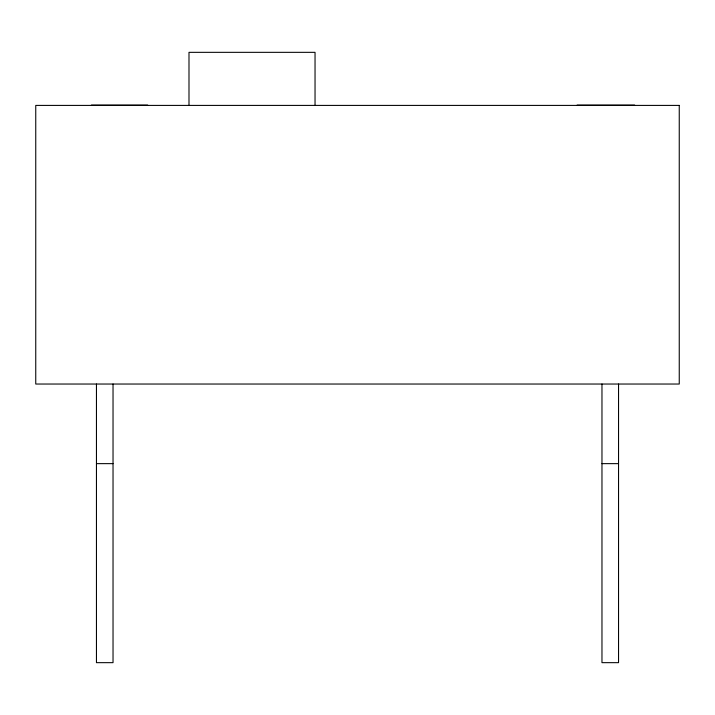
<?xml version="1.0" encoding="UTF-8"?>
<svg xmlns="http://www.w3.org/2000/svg" width="715" height="715" viewBox="0 0 715 715"><rect width="100%" height="100%" fill="white"/><g stroke="black" fill="none" stroke-linecap="round" stroke-linejoin="round"><path stroke-width="1.07" d="M91.404 105.078L147.683 105.078M577.085 105.078L634.616 105.078M96.454 463.642L113.033 463.642M601.967 463.642L618.547 463.642M618.547 384.035L618.547 662.662L601.967 662.662L601.967 384.035M315.038 105.409L315.038 52.338L188.992 52.338L188.992 105.409M113.033 384.035L113.033 662.662L96.454 662.662L96.454 384.035M679.25 105.409L35.75 105.409L35.75 384.035L679.25 384.035L679.25 105.409"/></g></svg>
